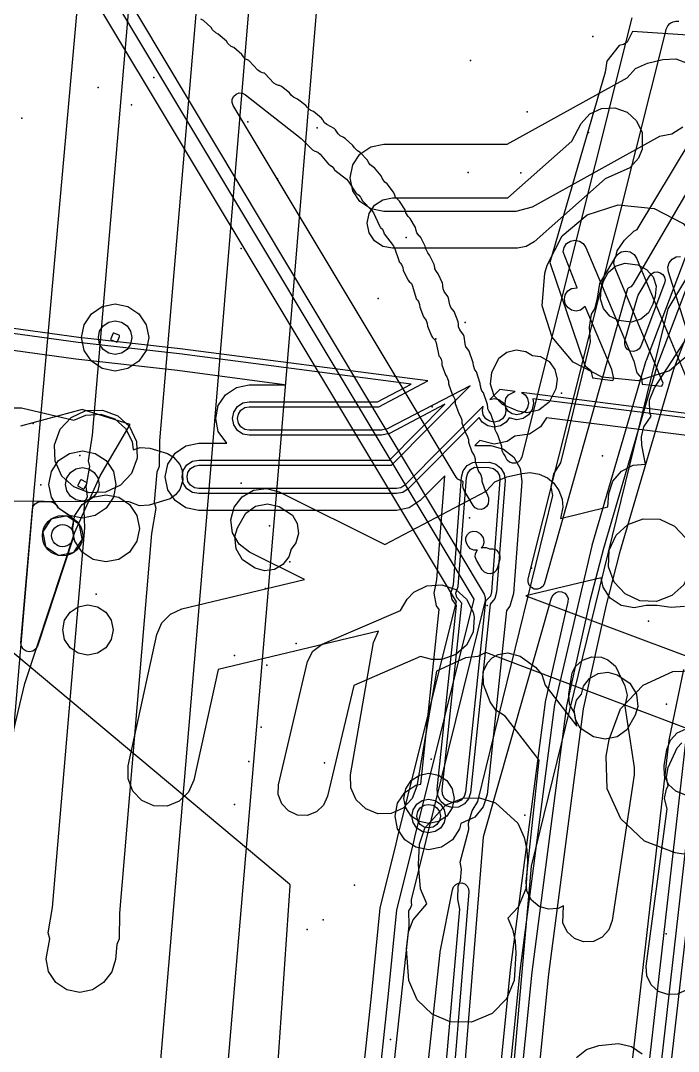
# Model space of a CAD drawing. Header units: metres. Extents: x 8738 to 9560, y -8972 to -7699.
# Drawn here: x 8844.6 to 8883.7, y -8283.7 to -8222.4 of the extents above; entities that cross this region are included whole.
import ezdxf

# ---------------------------------------------------------------- set-up
doc = ezdxf.new("R2010")
doc.units = ezdxf.units.M
for name, color, linetype in [('AI_GREENING_ALLOWED_ZONE', 4, 'Continuous'), ('AI_GREENING_EXCLUSIONS', 1, 'Continuous'), ('AI_GREENING_LAWN', 82, 'Continuous'), ('AI_GREENING_REJECTED', 6, 'Continuous'), ('AI_GREENING_SHRUBS', 92, 'Continuous')]:
    doc.layers.add(name, color=color, linetype=linetype)

# ---------------------------------------------------------------- blocks, each defined once
blk = doc.blocks.new('AI_SHRUB')
for radius in [1, 0.55]:
    blk.add_circle((0, 0), radius)

msp = doc.modelspace()

# ---------------------------------------------------------------- linework, layer by layer
at = {"layer": 'AI_GREENING_ALLOWED_ZONE'}
msp.add_lwpolyline([(8845.55, -8259.616), (8845.446, -8259.794), (8845.279, -8259.916), (8845.078, -8259.959), (8844.876, -8259.918), (8844.708, -8259.799), (8844.602, -8259.622), (8844.577, -8259.417), (8845.253, -8251.472), (8845.302, -8251.294), (8845.413, -8251.146), (8845.571, -8251.048), (8845.753, -8251.015), (8846.287, -8251.016), (8846.522, -8251.076), (8846.702, -8251.239), (8846.791, -8251.373), (8846.86, -8251.442), (8847.468, -8251.848), (8847.461, -8251.858), (8847.567, -8251.934), (8847.674, -8252.135), (8847.681, -8252.362), (8847.641, -8252.567), (8847.641, -8252.663), (8847.691, -8252.915), (8847.675, -8253.169), (8845.55, -8259.616)], close=True, dxfattribs=at)
at = {"layer": 'AI_GREENING_EXCLUSIONS'}
for points in [[(8859.725, -8202.661), (8859.94, -8201.911), (8860.425, -8201.3), (8861.108, -8200.921), (8861.883, -8200.832), (8862.633, -8201.047), (8863.244, -8201.532), (8863.623, -8202.215), (8863.712, -8202.99), (8859.816, -8250.17), (8855.015, -8306.59), (8854.799, -8307.339), (8854.312, -8307.949), (8853.628, -8308.326), (8852.853, -8308.413), (8852.103, -8308.196), (8851.493, -8307.709), (8851.116, -8307.026), (8851.03, -8306.25), (8855.83, -8249.833), (8859.725, -8202.661)], [(8859.725, -8202.661), (8859.94, -8201.911), (8860.425, -8201.3), (8861.108, -8200.921), (8861.883, -8200.832), (8862.633, -8201.047), (8863.244, -8201.532), (8863.623, -8202.215), (8863.712, -8202.99), (8859.816, -8250.17), (8855.015, -8306.59), (8854.799, -8307.339), (8854.312, -8307.949), (8853.628, -8308.326), (8852.853, -8308.413), (8852.103, -8308.196), (8851.493, -8307.709), (8851.116, -8307.026), (8851.03, -8306.25), (8855.83, -8249.833), (8859.725, -8202.661)], [(8846.234, -8202.099), (8846.919, -8201.725), (8847.695, -8201.642), (8848.443, -8201.861), (8849.051, -8202.351), (8849.425, -8203.036), (8849.509, -8203.812), (8845.363, -8250.174), (8843.719, -8269.5), (8843.502, -8270.249), (8843.015, -8270.859), (8842.332, -8271.236), (8841.556, -8271.323), (8840.807, -8271.106), (8840.197, -8270.619), (8839.82, -8269.936), (8839.733, -8269.161), (8841.379, -8249.822), (8845.524, -8203.455), (8845.744, -8202.707), (8846.234, -8202.099)], [(8846.234, -8202.099), (8846.919, -8201.725), (8847.695, -8201.642), (8848.443, -8201.861), (8849.051, -8202.351), (8849.425, -8203.036), (8849.509, -8203.812), (8845.363, -8250.174), (8843.719, -8269.5), (8843.502, -8270.249), (8843.015, -8270.859), (8842.332, -8271.236), (8841.556, -8271.323), (8840.807, -8271.106), (8840.197, -8270.619), (8839.82, -8269.936), (8839.733, -8269.161), (8841.379, -8249.822), (8845.524, -8203.455), (8845.744, -8202.707), (8846.234, -8202.099)], [(8880.671, -8227.852), (8881.235, -8228.364), (8881.569, -8229.065), (8881.569, -8230.047), (8881.342, -8230.589), (8880.83, -8231.153), (8879.361, -8231.808), (8875.128, -8235.569), (8874.664, -8235.85), (8874.131, -8235.948), (8866.69, -8235.948), (8866.116, -8235.834), (8865.63, -8235.508), (8865.304, -8235.022), (8865.19, -8234.448), (8865.304, -8233.874), (8865.63, -8233.387), (8866.116, -8233.062), (8866.69, -8232.948), (8873.561, -8232.948), (8877.369, -8229.566), (8877.934, -8228.523), (8878.446, -8227.959), (8879.147, -8227.625), (8879.935, -8227.586), (8880.671, -8227.852)], [(8876.791, -8235.213), (8878.28, -8233.952), (8880.138, -8233.357), (8882.274, -8233.573), (8884.009, -8234.466), (8885.27, -8235.954), (8885.865, -8237.812), (8885.704, -8239.756), (8885.566, -8240.237), (8884.674, -8241.972), (8883.185, -8243.233), (8881.327, -8243.828), (8879.191, -8243.612), (8877.456, -8242.719), (8876.195, -8241.231), (8875.6, -8239.373), (8875.761, -8237.428), (8875.898, -8236.948), (8876.791, -8235.213)], [(8879.978, -8237.013), (8880.535, -8236.834), (8881.31, -8236.938), (8881.831, -8237.205), (8882.209, -8237.652), (8882.388, -8238.209), (8882.339, -8238.793), (8882.202, -8239.273), (8881.934, -8239.794), (8881.487, -8240.172), (8880.93, -8240.351), (8880.154, -8240.247), (8879.634, -8239.979), (8879.256, -8239.533), (8879.077, -8238.975), (8879.125, -8238.392), (8879.263, -8237.912), (8879.531, -8237.391), (8879.978, -8237.013)], [(8850.182, -8243.262), (8849.417, -8243.11), (8848.768, -8242.676), (8848.334, -8242.027), (8848.182, -8241.262), (8848.334, -8240.497), (8848.768, -8239.848), (8849.417, -8239.414), (8850.182, -8239.262), (8850.947, -8239.414), (8851.596, -8239.848), (8852.03, -8240.497), (8852.182, -8241.262), (8852.03, -8242.027), (8851.596, -8242.676), (8850.947, -8243.11), (8850.182, -8243.262)], [(8849.799, -8242.186), (8849.475, -8241.969), (8849.258, -8241.645), (8849.182, -8241.262), (8849.258, -8240.879), (8849.475, -8240.555), (8849.799, -8240.338), (8850.182, -8240.262), (8850.565, -8240.338), (8850.889, -8240.555), (8851.106, -8240.879), (8851.182, -8241.262), (8851.106, -8241.645), (8850.889, -8241.969), (8850.565, -8242.186), (8850.182, -8242.262), (8849.799, -8242.186)], [(8873.025, -8242.484), (8873.496, -8242.137), (8874.063, -8241.995), (8874.642, -8242.082), (8875.038, -8242.32), (8875.518, -8242.392), (8876.02, -8242.694), (8876.367, -8243.165), (8876.509, -8243.733), (8876.422, -8244.311), (8876.023, -8245.111), (8875.416, -8245.579), (8874.691, -8245.735), (8874.171, -8245.642), (8873.246, -8245.249), (8872.758, -8244.722), (8872.533, -8244.043), (8872.602, -8243.331), (8873.025, -8242.484)], [(8848.438, -8245.611), (8849.424, -8245.572), (8850.341, -8245.913), (8851.04, -8246.56), (8851.449, -8247.442), (8851.488, -8248.428), (8851.147, -8249.345), (8850.5, -8250.044), (8849.618, -8250.453), (8848.632, -8250.492), (8847.715, -8250.151), (8847.016, -8249.504), (8846.607, -8248.622), (8846.568, -8247.636), (8846.909, -8246.719), (8847.556, -8246.02), (8848.438, -8245.611)], [(8848.233, -8252), (8847.468, -8251.848), (8846.819, -8251.414), (8846.385, -8250.765), (8846.233, -8250), (8846.385, -8249.235), (8846.819, -8248.586), (8847.468, -8248.152), (8848.233, -8248), (8848.998, -8248.152), (8849.647, -8248.586), (8850.081, -8249.235), (8850.233, -8250), (8850.081, -8250.765), (8849.647, -8251.414), (8848.998, -8251.848), (8848.233, -8252)], [(8872.474, -8248.685), (8872.85, -8248.79), (8873.157, -8249.03), (8873.349, -8249.37), (8873.396, -8249.757), (8872.896, -8256.417), (8872.792, -8256.793), (8872.522, -8257.117), (8871.342, -8268.343), (8871.226, -8268.715), (8870.976, -8269.015), (8870.631, -8269.197), (8870.242, -8269.233), (8869.87, -8269.117), (8869.57, -8268.867), (8869.388, -8268.522), (8869.352, -8268.133), (8870.502, -8257.198), (8870.251, -8256.851), (8870.175, -8256.468), (8870.322, -8255.979), (8870.804, -8249.563), (8870.908, -8249.187), (8871.149, -8248.879), (8871.488, -8248.688), (8872.474, -8248.685)], [(8847.85, -8250.924), (8847.526, -8250.707), (8847.309, -8250.383), (8847.233, -8250), (8847.309, -8249.617), (8847.526, -8249.293), (8847.85, -8249.076), (8848.233, -8249), (8848.616, -8249.076), (8848.94, -8249.293), (8849.157, -8249.617), (8849.233, -8250), (8849.157, -8250.383), (8848.94, -8250.707), (8848.616, -8250.924), (8848.233, -8251), (8847.85, -8250.924)], [(8872.715, -8249.058), (8872.93, -8249.226), (8873.064, -8249.464), (8873.097, -8249.735), (8872.597, -8256.395), (8872.524, -8256.658), (8872.239, -8256.939), (8871.043, -8268.311), (8870.962, -8268.572), (8870.788, -8268.782), (8870.546, -8268.909), (8870.274, -8268.934), (8870.013, -8268.853), (8869.803, -8268.679), (8869.676, -8268.437), (8869.651, -8268.165), (8870.819, -8257.056), (8870.528, -8256.736), (8870.475, -8256.468), (8870.616, -8256.069), (8871.103, -8249.585), (8871.176, -8249.322), (8871.344, -8249.107), (8871.582, -8248.973), (8872.452, -8248.984), (8872.715, -8249.058)], [(8851.479, -8253.38), (8851.045, -8254.029), (8850.396, -8254.463), (8849.631, -8254.615), (8848.866, -8254.463), (8848.217, -8254.029), (8847.783, -8253.38), (8847.631, -8252.615), (8847.783, -8251.85), (8848.217, -8251.201), (8848.866, -8250.767), (8849.631, -8250.615), (8850.396, -8250.767), (8851.045, -8251.201), (8851.479, -8251.85), (8851.631, -8252.615), (8851.479, -8253.38)], [(8860.736, -8251.825), (8861.026, -8252.334), (8861.099, -8252.914), (8860.944, -8253.479), (8860.661, -8253.844), (8860.533, -8254.312), (8860.174, -8254.774), (8859.665, -8255.064), (8859.085, -8255.137), (8858.52, -8254.982), (8857.773, -8254.491), (8857.38, -8253.833), (8857.312, -8253.094), (8857.465, -8252.59), (8857.965, -8251.717), (8858.546, -8251.295), (8859.247, -8251.153), (8859.946, -8251.305), (8860.736, -8251.825)], [(8881.628, -8252.038), (8882.614, -8252.077), (8883.496, -8252.486), (8884.143, -8253.185), (8884.484, -8254.102), (8884.445, -8255.088), (8884.036, -8255.97), (8883.337, -8256.617), (8882.42, -8256.958), (8881.434, -8256.919), (8880.552, -8256.51), (8879.905, -8255.811), (8879.564, -8254.894), (8879.603, -8253.908), (8880.012, -8253.026), (8880.711, -8252.379), (8881.628, -8252.038)], [(8869.634, -8255.974), (8870.467, -8256.259), (8871.111, -8256.825), (8871.498, -8257.605), (8871.557, -8257.897), (8871.498, -8258.783), (8871.111, -8259.563), (8870.467, -8260.129), (8869.634, -8260.414), (8869.04, -8260.414), (8868.369, -8260.247), (8864.39, -8261.966), (8862.835, -8268.558), (8862.592, -8269.091), (8862.164, -8269.49), (8861.615, -8269.695), (8861.031, -8269.674), (8860.498, -8269.431), (8860.099, -8269.003), (8859.894, -8268.454), (8859.915, -8267.87), (8861.643, -8260.544), (8861.953, -8259.925), (8862.508, -8259.512), (8867.179, -8257.493), (8867.563, -8256.825), (8867.968, -8256.42), (8868.748, -8256.033), (8869.634, -8255.974)], [(8849.621, -8259.722), (8849.134, -8260.047), (8848.56, -8260.161), (8847.986, -8260.047), (8847.499, -8259.722), (8847.174, -8259.235), (8847.06, -8258.661), (8847.174, -8258.087), (8847.499, -8257.6), (8847.986, -8257.275), (8848.56, -8257.161), (8849.134, -8257.275), (8849.621, -8257.6), (8849.946, -8258.087), (8850.06, -8258.661), (8849.946, -8259.235), (8849.621, -8259.722)], [(8872.521, -8262.946), (8872.11, -8261.908), (8872.104, -8261.145), (8872.357, -8260.617), (8872.641, -8260.328), (8872.984, -8260.129), (8873.567, -8260.015), (8874.304, -8260.214), (8875.204, -8260.873), (8875.596, -8261.309), (8875.786, -8261.946), (8877.673, -8264.389), (8877.56, -8263.647), (8877.231, -8263.069), (8877.187, -8262.485), (8877.387, -8261.204), (8877.582, -8260.849), (8878.014, -8260.454), (8878.565, -8260.256), (8879.149, -8260.283), (8879.526, -8260.432), (8879.97, -8260.814), (8880.54, -8261.978), (8880.67, -8262.549), (8880.527, -8263.198), (8881.077, -8266.838), (8881.077, -8267.284), (8879.782, -8275.955), (8879.584, -8276.506), (8879.19, -8276.939), (8878.661, -8277.189), (8878.076, -8277.217), (8877.526, -8277.019), (8877.092, -8276.626), (8876.843, -8276.096), (8876.881, -8275.066), (8876.565, -8275.231), (8875.982, -8275.283), (8875.424, -8275.107), (8874.975, -8274.731), (8874.704, -8274.212), (8874.653, -8273.629), (8875.439, -8266.404), (8873.412, -8263.78), (8872.843, -8263.434), (8872.521, -8262.946)], [(8878.669, -8265.013), (8877.877, -8264.496), (8877.585, -8263.988), (8877.51, -8263.408), (8877.663, -8262.843), (8877.946, -8262.477), (8878.072, -8262.008), (8878.43, -8261.545), (8878.938, -8261.254), (8879.518, -8261.179), (8880.083, -8261.332), (8880.832, -8261.821), (8881.226, -8262.477), (8881.298, -8263.216), (8881.145, -8263.721), (8880.649, -8264.595), (8880.069, -8265.019), (8879.368, -8265.164), (8878.669, -8265.013)], [(8885.848, -8261.165), (8887.67, -8261.855), (8889.091, -8263.192), (8889.893, -8264.97), (8889.953, -8266.92), (8889.789, -8267.898), (8889.099, -8269.72), (8887.762, -8271.141), (8885.984, -8271.943), (8884.034, -8272.003), (8883.53, -8271.918), (8881.708, -8271.228), (8880.287, -8269.891), (8879.485, -8268.113), (8879.425, -8266.163), (8879.589, -8265.185), (8880.279, -8263.363), (8881.616, -8261.942), (8883.394, -8261.14), (8885.344, -8261.08), (8885.848, -8261.165)], [(8885.816, -8264.824), (8886.242, -8265.225), (8886.483, -8265.758), (8886.5, -8266.343), (8886.337, -8267.319), (8886.13, -8267.866), (8885.729, -8268.292), (8885.196, -8268.533), (8884.61, -8268.55), (8884.109, -8268.466), (8883.562, -8268.259), (8883.136, -8267.858), (8882.895, -8267.325), (8882.878, -8266.74), (8883.041, -8265.764), (8883.248, -8265.217), (8883.649, -8264.791), (8884.182, -8264.55), (8884.767, -8264.533), (8885.269, -8264.617), (8885.816, -8264.824)], [(8870.255, -8269.253), (8869.93, -8269.74), (8869.443, -8270.065), (8868.869, -8270.179), (8868.295, -8270.065), (8867.808, -8269.74), (8867.483, -8269.253), (8867.369, -8268.679), (8867.483, -8268.105), (8867.808, -8267.618), (8868.295, -8267.293), (8868.869, -8267.179), (8869.443, -8267.293), (8869.93, -8267.618), (8870.255, -8268.105), (8870.369, -8268.679), (8870.255, -8269.253)], [(8868.308, -8271.398), (8868.619, -8270.451), (8869.857, -8269.078), (8870.887, -8268.671), (8871.881, -8268.644), (8872.83, -8268.944), (8874.155, -8270.155), (8874.541, -8271.011), (8874.696, -8271.73), (8874.735, -8272.447), (8874.641, -8274.073), (8874.188, -8275.157), (8873.564, -8275.802), (8873.842, -8276.461), (8873.998, -8277.181), (8874.037, -8277.897), (8873.943, -8279.524), (8873.49, -8280.607), (8872.634, -8281.484), (8871.402, -8281.999), (8870.133, -8281.983), (8869.05, -8281.529), (8868.173, -8280.674), (8867.675, -8279.524), (8867.53, -8277.624), (8867.659, -8276.626), (8867.921, -8275.902), (8868.745, -8274.964), (8868.373, -8274.073), (8868.24, -8272.62), (8868.308, -8271.398)], [(8868.464, -8270.662), (8868.14, -8270.445), (8867.923, -8270.121), (8867.847, -8269.738), (8867.923, -8269.355), (8868.14, -8269.031), (8868.464, -8268.814), (8868.847, -8268.738), (8869.23, -8268.814), (8869.554, -8269.031), (8869.771, -8269.355), (8869.847, -8269.738), (8869.771, -8270.121), (8869.554, -8270.445), (8869.23, -8270.662), (8868.847, -8270.738), (8868.464, -8270.662)], [(8868.352, -8270.233), (8868.2, -8270.006), (8868.147, -8269.738), (8868.2, -8269.47), (8868.352, -8269.243), (8868.579, -8269.091), (8868.847, -8269.038), (8869.115, -8269.091), (8869.342, -8269.243), (8869.494, -8269.47), (8869.547, -8269.738), (8869.494, -8270.006), (8869.342, -8270.233), (8869.115, -8270.385), (8868.847, -8270.438), (8868.579, -8270.385), (8868.352, -8270.233)]]:
    msp.add_lwpolyline(points, close=True, dxfattribs=at)
for points in [[(8856.336, -8206.154), (8852.824, -8247.416), (8852.811, -8248.943), (8852.665, -8249.277), (8852.59, -8250.167), (8852.514, -8251.06), (8852.601, -8251.412), (8852.356, -8252.922), (8850.434, -8275.507), (8850.421, -8277.034), (8850.276, -8277.369), (8850.2, -8278.261), (8849.983, -8279.011), (8849.486, -8279.64), (8848.837, -8280.074), (8848.072, -8280.226), (8847.307, -8280.074), (8846.658, -8279.64), (8846.224, -8278.991), (8846.072, -8278.226), (8846.29, -8277.032), (8846.203, -8276.679), (8846.448, -8275.169), (8848.37, -8252.584), (8848.34, -8251.555), (8848.383, -8251.057), (8848.383, -8251.057), (8848.528, -8250.723), (8848.462, -8250.134), (8848.68, -8248.94), (8848.592, -8248.588), (8848.838, -8247.077), (8852.351, -8205.816)], [(8856.336, -8206.154), (8852.824, -8247.416), (8852.811, -8248.943), (8852.665, -8249.277), (8852.59, -8250.167), (8852.514, -8251.06), (8852.601, -8251.412), (8852.356, -8252.922), (8850.434, -8275.507), (8850.421, -8277.034), (8850.276, -8277.369), (8850.2, -8278.261), (8849.983, -8279.011), (8849.486, -8279.64), (8848.837, -8280.074), (8848.072, -8280.226), (8847.307, -8280.074), (8846.658, -8279.64), (8846.224, -8278.991), (8846.072, -8278.226), (8846.29, -8277.032), (8846.203, -8276.679), (8846.448, -8275.169), (8848.37, -8252.584), (8848.34, -8251.555), (8848.383, -8251.057), (8848.383, -8251.057), (8848.528, -8250.723), (8848.462, -8250.134), (8848.68, -8248.94), (8848.592, -8248.588), (8848.838, -8247.077), (8852.351, -8205.816)], [(8868.031, -8305.797), (8870.712, -8275.272), (8870.591, -8274.686), (8870.606, -8273.905), (8870.752, -8273.571), (8870.809, -8272.893), (8870.728, -8272.484), (8871.247, -8270.525), (8871.215, -8270.163), (8871.447, -8269.419), (8871.78, -8268.86), (8876.249, -8250.667), (8876.143, -8250.134), (8876.295, -8249.369), (8876.726, -8248.724), (8878.496, -8241.521), (8878.42, -8240.638), (8878.553, -8239.869), (8878.748, -8239.561), (8878.906, -8238.91), (8879.038, -8238.045), (8879.999, -8236.462), (8880.071, -8236.107), (8880.509, -8235.46), (8881.076, -8234.924), (8881.27, -8234.829), (8897.336, -8208.129)], [(8868.031, -8305.797), (8870.712, -8275.272), (8870.591, -8274.686), (8870.606, -8273.905), (8870.752, -8273.571), (8870.809, -8272.893), (8870.728, -8272.484), (8871.247, -8270.525), (8871.215, -8270.163), (8871.447, -8269.419), (8871.78, -8268.86), (8876.249, -8250.667), (8876.143, -8250.134), (8876.295, -8249.369), (8876.726, -8248.724), (8878.496, -8241.521), (8878.42, -8240.638), (8878.553, -8239.869), (8878.748, -8239.561), (8878.906, -8238.91), (8879.038, -8238.045), (8879.999, -8236.462), (8880.071, -8236.107), (8880.509, -8235.46), (8881.076, -8234.924), (8881.27, -8234.829), (8897.336, -8208.129)], [(8951.149, -8236.533), (8932.163, -8226.26), (8931.09, -8225.85), (8930.842, -8225.583), (8928.346, -8224.173), (8927.991, -8224.099), (8927.086, -8223.394), (8901.779, -8208.503), (8883.099, -8239.548), (8874.953, -8272.71), (8872.004, -8306.28)], [(8951.149, -8236.533), (8932.163, -8226.26), (8931.09, -8225.85), (8930.842, -8225.583), (8928.346, -8224.173), (8927.991, -8224.099), (8927.086, -8223.394), (8901.779, -8208.503), (8883.099, -8239.548), (8874.953, -8272.71), (8872.004, -8306.28)], [(8863.195, -8310.96), (8866.461, -8280.319), (8866.952, -8275.32), (8867.939, -8271.365), (8868.026, -8270.993), (8871.567, -8256.818), (8849.625, -8220.282), (8848.019, -8218.71), (8842.803, -8218.208)], [(8862.197, -8310.895), (8865.464, -8280.249), (8865.957, -8275.223), (8866.907, -8271.39), (8867.051, -8270.767), (8870.501, -8256.978), (8848.852, -8220.925), (8847.562, -8219.662), (8842.766, -8219.208)], [(8888.164, -8223.533), (8880.987, -8223.051), (8880.669, -8223.677), (8880.442, -8223.829), (8880.202, -8223.876), (8879.462, -8224.821), (8879.352, -8225.467), (8876.071, -8236.802), (8878.105, -8242.8), (8878.163, -8242.936), (8878.497, -8243.22), (8878.606, -8243.664), (8879.824, -8243.822), (8879.885, -8243.698), (8879.749, -8243.165), (8878.17, -8239.413), (8877.9, -8239.63), (8877.632, -8239.683), (8877.364, -8239.63), (8877.137, -8239.478), (8876.985, -8239.251), (8876.932, -8238.983), (8876.985, -8238.715), (8877.137, -8238.488), (8877.364, -8238.336), (8877.7, -8238.297), (8876.862, -8236.168), (8876.914, -8235.9), (8877.065, -8235.672), (8877.291, -8235.519), (8877.558, -8235.464), (8877.827, -8235.516), (8878.055, -8235.667), (8878.208, -8235.893), (8881.06, -8242.67), (8881.242, -8243.354), (8881.528, -8243.685), (8881.571, -8244.034), (8882.739, -8244.158), (8882.811, -8243.981), (8879.938, -8237.083), (8879.884, -8236.815), (8879.937, -8236.547), (8880.088, -8236.32), (8880.315, -8236.168), (8880.583, -8236.114), (8880.85, -8236.167), (8881.078, -8236.318), (8881.23, -8236.545), (8884.197, -8243.678)], [(8886.433, -8265.355), (8872.26, -8260.006), (8871.788, -8260.236), (8871.041, -8260.322), (8869.324, -8261.115), (8868.141, -8267.963), (8867.861, -8268.691), (8867.323, -8269.257), (8866.61, -8269.574), (8865.83, -8269.594), (8865.102, -8269.313), (8864.536, -8268.776), (8864.219, -8268.062), (8864.2, -8267.282), (8865.561, -8259.399), (8865.857, -8258.724), (8856.314, -8261.006), (8854.872, -8267.594), (8854.56, -8268.309), (8853.998, -8268.851), (8853.271, -8269.136), (8852.491, -8269.121), (8852.491, -8269.121), (8851.776, -8268.808), (8851.235, -8268.246), (8850.95, -8267.52), (8850.965, -8266.739), (8852.674, -8258.925), (8852.965, -8258.242), (8853.485, -8257.712), (8854.163, -8257.408), (8861.464, -8255.662), (8858.178, -8254.033), (8857.56, -8253.557), (8857.171, -8252.88), (8857.071, -8252.106), (8857.275, -8251.353), (8857.751, -8250.735), (8858.428, -8250.346), (8859.202, -8250.246), (8859.955, -8250.449), (8866.249, -8253.569), (8872.265, -8250.396), (8872.787, -8249.855), (8873.503, -8249.544), (8874.415, -8249.345), (8874.899, -8249.3), (8875.432, -8249.388), (8875.922, -8249.616), (8876.296, -8249.927), (8876.61, -8250.366), (8876.795, -8250.873), (8876.84, -8251.357), (8876.698, -8252.019), (8879.526, -8251.343), (8879.583, -8250.543), (8879.821, -8249.799), (8880.326, -8249.204), (8881.02, -8248.847), (8881.767, -8248.786), (8881.539, -8247.655), (8881.52, -8247.169), (8881.665, -8246.569), (8882.091, -8245.931), (8882.017, -8245.757), (8882.007, -8244.977), (8882.296, -8244.252), (8895.626, -8223.746)], [(8883.991, -8228.738), (8883.338, -8229.166), (8882.6, -8229.306), (8875.008, -8233.508), (8874.039, -8233.758), (8866.175, -8233.758), (8865.409, -8233.606), (8864.76, -8233.172), (8864.327, -8232.524), (8864.175, -8231.758), (8864.327, -8230.993), (8864.76, -8230.344), (8865.409, -8229.911), (8866.175, -8229.758), (8873.523, -8229.758), (8880.663, -8225.807), (8881.174, -8225.255), (8881.883, -8224.929), (8882.791, -8224.712), (8882.791, -8224.712), (8883.571, -8224.682), (8884.303, -8224.953)], [(8887.08, -8230.728), (8882.472, -8242.841), (8879.258, -8253.819), (8878.455, -8256.933), (8877.065, -8263.184), (8874.995, -8279.029), (8873.749, -8291.457)], [(8887.995, -8231.136), (8883.42, -8243.161), (8880.223, -8254.08), (8879.426, -8257.172), (8878.051, -8263.352), (8875.989, -8279.144), (8874.745, -8291.546)], [(8885.392, -8244.502), (8883.126, -8237.343), (8883.097, -8237.072), (8883.173, -8236.81), (8883.344, -8236.597), (8883.583, -8236.465), (8883.855, -8236.435)], [(8886.395, -8246.062), (8874.388, -8244.528), (8874.592, -8244.664), (8874.744, -8244.891), (8874.797, -8245.159), (8874.744, -8245.427), (8874.592, -8245.654), (8874.365, -8245.806), (8874.097, -8245.859), (8873.829, -8245.806), (8873.602, -8245.654), (8873.45, -8245.427), (8873.397, -8245.159), (8873.45, -8244.891), (8873.602, -8244.664), (8874.003, -8244.478), (8873.079, -8244.357), (8872.491, -8244.949), (8872.752, -8244.897), (8873.02, -8244.95), (8873.247, -8245.102), (8873.399, -8245.329), (8873.452, -8245.597), (8873.399, -8245.865), (8873.247, -8246.092), (8873.02, -8246.244), (8872.752, -8246.297), (8872.484, -8246.244), (8872.257, -8246.092), (8872.105, -8245.865), (8872.052, -8245.597), (8872.103, -8245.339), (8867.427, -8250.044), (8867.199, -8250.197), (8866.93, -8250.25), (8855.166, -8250.25), (8854.898, -8250.197), (8854.671, -8250.045), (8854.519, -8249.818), (8854.466, -8249.55), (8854.519, -8249.282), (8854.671, -8249.055), (8854.898, -8248.904), (8855.166, -8248.85), (8866.639, -8248.85), (8871.322, -8244.139), (8866.376, -8246.699), (8866.05, -8246.779), (8858.171, -8246.779), (8857.903, -8246.726), (8857.676, -8246.574), (8857.524, -8246.347), (8857.471, -8246.079), (8857.524, -8245.811), (8857.676, -8245.584), (8857.903, -8245.432), (8858.171, -8245.379), (8865.877, -8245.379), (8868.799, -8243.843), (8854.055, -8241.937), (8848.024, -8241.253), (8838.931, -8240.016)], [(8900.572, -8248.084), (8875.049, -8244.916), (8875.097, -8245.159), (8875.021, -8245.542), (8874.804, -8245.866), (8874.48, -8246.083), (8874.097, -8246.159), (8873.64, -8246.033), (8873.459, -8246.304), (8873.135, -8246.521), (8872.752, -8246.597), (8872.369, -8246.521), (8872.045, -8246.304), (8871.853, -8246.016), (8867.639, -8250.255), (8867.314, -8250.474), (8866.93, -8250.55), (8855.166, -8250.55), (8854.783, -8250.474), (8854.458, -8250.257), (8854.242, -8249.933), (8854.166, -8249.55), (8854.242, -8249.168), (8854.458, -8248.843), (8854.783, -8248.626), (8855.166, -8248.55), (8866.514, -8248.55), (8869.815, -8245.23), (8866.515, -8246.964), (8866.05, -8247.079), (8858.171, -8247.079), (8857.788, -8247.003), (8857.464, -8246.786), (8857.247, -8246.462), (8857.171, -8246.079), (8857.247, -8245.696), (8857.464, -8245.372), (8857.788, -8245.155), (8858.171, -8245.079), (8865.803, -8245.079), (8867.801, -8244.029), (8854.017, -8242.234), (8847.984, -8241.55), (8838.892, -8240.314)], [(8886.259, -8247.355), (8875.873, -8246.032), (8875.511, -8246.573), (8874.862, -8247.007), (8873.98, -8247.136), (8873.517, -8247.445), (8872.752, -8247.597), (8871.9, -8247.387), (8871.604, -8247.685), (8872.549, -8247.688), (8873.301, -8247.897), (8873.915, -8248.378), (8874.299, -8249.058), (8874.394, -8249.832), (8873.894, -8256.492), (8873.684, -8257.244), (8873.487, -8257.496), (8872.336, -8268.447), (8872.105, -8269.192), (8871.606, -8269.792), (8870.761, -8270.17), (8870.695, -8270.503), (8870.261, -8271.152), (8869.612, -8271.586), (8868.847, -8271.738), (8868.082, -8271.586), (8867.433, -8271.152), (8866.999, -8270.503), (8866.847, -8269.738), (8866.999, -8268.973), (8867.433, -8268.324), (8868.082, -8267.89), (8868.379, -8267.831), (8869.47, -8257.448), (8869.327, -8257.233), (8869.175, -8256.468), (8869.341, -8255.681), (8869.806, -8249.494), (8868.349, -8250.96), (8867.698, -8251.397), (8866.93, -8251.55), (8855.166, -8251.55), (8854.4, -8251.398), (8853.751, -8250.965), (8853.318, -8250.316), (8853.166, -8249.55), (8853.318, -8248.785), (8853.751, -8248.136), (8854.4, -8247.703), (8855.166, -8247.55), (8856.842, -8247.55), (8856.323, -8246.844), (8856.171, -8246.079), (8856.323, -8245.314), (8856.757, -8244.665), (8857.406, -8244.231), (8858.171, -8244.079), (8860.27, -8244.079), (8853.888, -8243.226), (8847.85, -8242.541), (8838.765, -8241.306)], [(8837.072, -8245.452), (8844.606, -8245.452), (8847.729, -8246.171), (8848.439, -8245.871), (8849.325, -8245.812), (8850.158, -8246.097), (8850.802, -8246.663), (8851.189, -8247.443), (8851.248, -8247.933), (8851.666, -8247.8), (8852.249, -8247.849), (8853.305, -8248.164), (8853.667, -8248.377), (8854.044, -8248.824), (8854.18, -8249.162), (8854.218, -8249.746), (8854.03, -8250.3), (8853.781, -8250.621), (8853.456, -8250.863), (8852.216, -8251.24), (8851.632, -8251.278), (8851.632, -8251.278), (8851.013, -8251.032), (8840.881, -8250.998)], [(8843.935, -8265.51), (8844.811, -8261.855), (8847.786, -8252.833), (8849.281, -8249.483), (8851.079, -8246.442), (8848.214, -8245.534), (8844.543, -8246.53)], [(8884.074, -8257.256), (8883.297, -8257.319), (8882.45, -8257.202), (8881.792, -8257.208), (8881.08, -8257.35), (8880.315, -8257.198), (8879.666, -8256.764), (8879.232, -8256.115), (8879.12, -8255.553), (8874.632, -8256.626), (8890.09, -8262.413)], [(8880.557, -8288.116), (8883.166, -8265.225), (8884.035, -8261.019)], [(8881.556, -8288.167), (8884.159, -8265.339)], [(8884.193, -8280.068), (8883.667, -8280.323), (8883.082, -8280.358), (8882.529, -8280.166), (8882.092, -8279.777), (8881.837, -8279.25), (8881.802, -8278.666), (8883.044, -8269.312), (8882.89, -8268.679), (8883.004, -8268.105), (8883.118, -8267.935), (8883.01, -8267.428), (8883.117, -8266.852), (8883.64, -8265.666), (8883.919, -8265.372)], [(8877.662, -8284.097), (8878.24, -8283.616), (8878.985, -8283.384), (8878.985, -8283.384), (8880.157, -8283.274), (8880.919, -8283.439), (8881.561, -8283.883)]]:
    msp.add_lwpolyline(points, dxfattribs=at)
at = {"layer": 'AI_GREENING_LAWN'}
for points in [[(8842.86, -8217.511), (8848.239, -8218.036), (8848.456, -8218.109), (8848.617, -8218.272), (8848.683, -8218.381), (8849.128, -8218.814), (8849.269, -8218.892), (8849.457, -8219.073), (8849.545, -8219.219), (8850.085, -8219.716), (8850.175, -8219.827), (8872.157, -8256.538), (8872.222, -8256.72), (8872.213, -8256.914), (8867.814, -8274.715), (8867.814, -8274.854), (8867.821, -8275.041), (8867.741, -8275.236), (8867.674, -8275.335), (8867.657, -8275.368), (8867.652, -8275.405), (8867.667, -8276.203), (8867.664, -8276.266), (8863.941, -8310.571)], [(8880.951, -8222.246), (8874.399, -8248.366), (8874.323, -8248.532), (8874.193, -8248.659), (8874.026, -8248.732), (8873.845, -8248.74), (8873.672, -8248.682), (8873.531, -8248.566), (8873.442, -8248.408), (8873.405, -8248.303), (8873.312, -8248.167), (8873.236, -8247.993), (8873.233, -8247.916), (8873.227, -8247.917), (8873.211, -8247.735), (8872.976, -8247.055), (8872.883, -8246.919), (8872.807, -8246.745), (8872.804, -8246.668), (8872.798, -8246.668), (8872.782, -8246.486), (8872.547, -8245.807), (8872.454, -8245.67), (8872.378, -8245.496), (8872.376, -8245.419), (8872.369, -8245.42), (8872.353, -8245.238), (8872.119, -8244.558), (8872.025, -8244.422), (8871.949, -8244.248), (8871.947, -8244.171), (8871.94, -8244.172), (8871.925, -8243.99), (8871.69, -8243.31), (8871.599, -8243.178), (8871.512, -8242.924), (8871.502, -8242.764), (8871.261, -8242.062), (8871.181, -8241.946), (8871.073, -8241.814), (8871.015, -8241.64), (8870.956, -8241.208), (8870.916, -8241.102), (8870.71, -8240.799), (8870.636, -8240.625), (8870.631, -8240.471), (8870.614, -8240.316), (8870.375, -8239.72), (8870.287, -8239.606), (8870.174, -8239.482), (8870.107, -8239.309), (8870.034, -8238.913), (8869.991, -8238.813), (8869.783, -8238.524), (8869.706, -8238.364), (8869.69, -8238.187), (8869.693, -8238.151), (8869.673, -8238.03), (8869.423, -8237.464), (8869.314, -8237.332), (8869.224, -8237.167), (8869.215, -8237.094), (8869.209, -8237.095), (8869.174, -8236.911), (8868.908, -8236.35), (8868.797, -8236.222), (8868.683, -8235.99), (8868.65, -8235.824), (8868.39, -8235.312), (8868.322, -8235.23), (8868.288, -8235.204), (8868.148, -8235.031), (8868.116, -8234.895), (8868.114, -8234.895), (8868.065, -8234.713), (8867.756, -8234.174), (8867.632, -8234.054), (8867.501, -8233.836), (8867.451, -8233.669), (8867.117, -8233.144), (8866.976, -8233.015), (8866.983, -8233.008), (8866.882, -8232.919), (8866.835, -8232.792), (8866.827, -8232.795), (8866.757, -8232.617), (8866.389, -8232.114), (8866.249, -8232.007), (8866.095, -8231.81), (8866.024, -8231.648), (8865.625, -8231.17), (8865.467, -8231.059), (8865.472, -8231.052), (8865.36, -8230.976), (8865.297, -8230.858), (8865.289, -8230.862), (8865.196, -8230.694), (8864.764, -8230.247), (8864.61, -8230.159), (8864.431, -8229.982), (8864.343, -8229.834), (8863.887, -8229.409), (8863.777, -8229.349), (8863.751, -8229.343), (8863.583, -8229.268), (8863.453, -8229.136), (8863.3, -8228.909), (8863.216, -8228.831), (8862.782, -8228.586), (8862.652, -8228.482), (8862.564, -8228.34), (8862.547, -8228.297), (8862.473, -8228.198), (8861.988, -8227.81), (8861.836, -8227.745), (8861.629, -8227.581), (8861.533, -8227.451), (8861.044, -8227.069), (8860.877, -8226.995), (8860.879, -8226.989), (8860.808, -8226.962), (8860.667, -8226.834), (8860.569, -8226.701), (8860.081, -8226.321), (8859.971, -8226.273), (8859.916, -8226.263), (8859.765, -8226.212), (8859.639, -8226.116), (8859.105, -8225.559), (8859.075, -8225.536), (8859.04, -8225.524), (8858.963, -8225.509), (8858.813, -8225.455), (8858.688, -8225.357), (8858.165, -8224.791), (8858.135, -8224.768), (8858.064, -8224.741), (8858.066, -8224.734), (8857.953, -8224.687), (8857.817, -8224.552), (8857.728, -8224.42), (8857.24, -8224.003), (8857.099, -8223.936), (8856.893, -8223.758), (8856.807, -8223.626), (8856.326, -8223.202), (8856.186, -8223.134), (8855.982, -8222.951), (8855.899, -8222.821), (8855.441, -8222.403), (8855.282, -8222.317)], [(8887.717, -8226.642), (8881.008, -8238.104), (8880.889, -8238.241), (8880.729, -8238.327), (8880.712, -8238.333), (8880.692, -8238.372), (8875.749, -8255.875), (8875.662, -8256.048), (8875.516, -8256.174), (8875.332, -8256.235), (8875.139, -8256.223), (8874.966, -8256.138), (8874.837, -8255.993), (8874.773, -8255.811), (8874.783, -8255.618), (8883.021, -8222.866), (8883.092, -8222.706), (8883.215, -8222.581), (8883.277, -8222.537), (8883.413, -8222.468), (8883.564, -8222.444), (8883.747, -8222.443)], [(8859.823, -8285.223), (8860.609, -8273.888), (8860.6, -8273.835), (8860.568, -8273.791), (8802.683, -8225.37)], [(8873.052, -8291.389), (8874.299, -8278.957), (8874.301, -8278.942), (8876.371, -8263.091), (8876.38, -8263.042), (8878.579, -8253.65), (8878.586, -8253.624), (8881.803, -8242.635), (8881.815, -8242.598), (8886.43, -8230.469)], [(8869.006, -8309.467), (8872.117, -8270.983), (8872.135, -8270.886), (8876.174, -8256.739), (8876.262, -8256.568), (8876.406, -8256.443), (8876.588, -8256.381), (8876.779, -8256.392), (8876.953, -8256.474), (8877.082, -8256.616), (8877.149, -8256.796), (8877.143, -8256.987), (8877.143, -8256.987), (8875.787, -8262.943), (8875.783, -8262.966), (8873.703, -8278.881), (8873.703, -8278.888), (8872.448, -8291.401)], [(8882.85, -8288.301), (8885.447, -8265.525)], [(8884.586, -8267.775), (8882.252, -8288.242)], [(8867.719, -8294.75), (8869.538, -8277.851), (8869.544, -8277.809), (8870.261, -8274.115), (8870.332, -8273.94), (8870.461, -8273.803), (8870.633, -8273.724), (8870.821, -8273.715), (8870.999, -8273.775), (8871.142, -8273.897), (8871.23, -8274.064), (8871.251, -8274.251), (8868.504, -8307.482)]]:
    msp.add_lwpolyline(points, dxfattribs=at)
for points in [[(8864.609, -8232.724), (8864.607, -8232.728), (8864.695, -8232.784), (8864.797, -8232.912), (8864.808, -8232.942), (8864.907, -8233.134), (8865.466, -8233.71), (8865.562, -8233.849), (8865.915, -8234.62), (8865.935, -8234.651), (8865.995, -8234.698), (8865.989, -8234.706), (8866.096, -8234.804), (8866.179, -8235.005), (8866.187, -8235.051), (8866.205, -8235.085), (8866.732, -8235.781), (8866.807, -8235.919), (8867.087, -8236.73), (8867.104, -8236.763), (8867.16, -8236.816), (8867.154, -8236.822), (8867.241, -8236.912), (8867.311, -8237.092), (8867.339, -8237.245), (8867.605, -8237.823), (8867.688, -8237.922), (8867.698, -8237.928), (8867.82, -8238.048), (8867.894, -8238.202), (8868.101, -8238.928), (8868.116, -8238.961), (8868.166, -8239.016), (8868.16, -8239.021), (8868.24, -8239.117), (8868.297, -8239.298), (8868.316, -8239.462), (8868.55, -8240.037), (8868.658, -8240.185), (8868.653, -8240.188), (8868.702, -8240.248), (8868.759, -8240.429), (8868.778, -8240.593), (8869.012, -8241.168), (8869.083, -8241.265), (8869.122, -8241.297), (8869.23, -8241.421), (8869.291, -8241.574), (8869.462, -8242.34), (8869.477, -8242.376), (8869.509, -8242.414), (8869.591, -8242.547), (8869.628, -8242.699), (8869.643, -8242.885), (8869.846, -8243.47), (8869.937, -8243.602), (8870.024, -8243.856), (8870.033, -8244.016), (8870.243, -8244.625), (8870.337, -8244.762), (8870.413, -8244.936), (8870.415, -8245.013), (8870.421, -8245.012), (8870.437, -8245.194), (8870.64, -8245.781), (8870.73, -8245.913), (8870.818, -8246.166), (8870.827, -8246.327), (8871.037, -8246.936), (8871.128, -8247.068), (8871.215, -8247.322), (8871.224, -8247.482), (8871.425, -8248.069), (8871.524, -8248.223), (8871.519, -8248.226), (8871.564, -8248.288), (8871.611, -8248.472), (8871.621, -8248.637), (8871.822, -8249.225), (8871.921, -8249.378), (8871.919, -8249.379), (8871.953, -8249.423), (8872.006, -8249.578), (8872.006, -8249.633), (8872.009, -8249.633), (8872.024, -8249.815), (8872.233, -8250.418), (8872.324, -8250.55), (8872.411, -8250.803), (8872.42, -8250.96), (8872.396, -8251.147), (8872.304, -8251.312), (8872.157, -8251.431), (8871.976, -8251.487), (8871.788, -8251.472), (8871.619, -8251.388), (8871.493, -8251.247), (8870.962, -8250.364), (8870.902, -8250.212), (8870.894, -8250.049), (8870.912, -8249.89), (8870.906, -8249.841), (8870.865, -8249.815), (8870.747, -8249.775), (8870.594, -8249.691), (8870.479, -8249.559), (8857.21, -8227.462), (8857.143, -8227.276), (8857.154, -8227.079), (8857.24, -8226.902), (8857.388, -8226.771), (8857.575, -8226.708), (8857.772, -8226.723), (8857.948, -8226.812), (8861.252, -8229.418), (8861.295, -8229.457), (8861.941, -8230.1), (8862.064, -8230.167), (8862.1, -8230.174), (8862.255, -8230.235), (8862.382, -8230.343), (8862.882, -8230.942), (8862.912, -8230.968), (8862.949, -8230.983), (8863.107, -8231.085), (8863.216, -8231.238), (8863.233, -8231.275), (8863.26, -8231.303), (8863.95, -8231.827), (8864.067, -8231.954), (8864.523, -8232.659), (8864.547, -8232.686), (8864.609, -8232.724)], [(8882.791, -8237.514), (8882.891, -8237.669), (8882.927, -8237.851), (8882.895, -8238.032), (8881.488, -8241.766), (8881.389, -8241.928), (8881.236, -8242.041), (8881.052, -8242.088), (8880.864, -8242.064), (8880.698, -8241.971), (8880.579, -8241.823), (8880.523, -8241.641), (8880.54, -8241.452), (8881.281, -8238.855), (8881.331, -8238.739), (8881.996, -8237.604), (8882.117, -8237.464), (8882.28, -8237.378), (8882.464, -8237.357), (8882.642, -8237.405), (8882.791, -8237.514)], [(8850.316, -8241.494), (8850.44, -8241.193), (8850.448, -8241.152), (8850.414, -8241.128), (8850.113, -8241.004), (8850.072, -8240.996), (8850.048, -8241.03), (8849.924, -8241.331), (8849.916, -8241.372), (8849.95, -8241.396), (8850.251, -8241.52), (8850.292, -8241.528), (8850.316, -8241.494)], [(8848.343, -8250.244), (8848.497, -8249.956), (8848.509, -8249.916), (8848.477, -8249.89), (8848.189, -8249.736), (8848.149, -8249.724), (8848.123, -8249.756), (8847.969, -8250.044), (8847.957, -8250.084), (8847.989, -8250.11), (8848.277, -8250.264), (8848.317, -8250.276), (8848.343, -8250.244)], [(8847.285, -8251.88), (8847.238, -8251.88), (8846.434, -8252.04), (8846.391, -8252.058), (8846.358, -8252.09), (8845.903, -8252.772), (8845.885, -8252.815), (8845.885, -8252.861), (8846.045, -8253.666), (8846.063, -8253.708), (8846.096, -8253.741), (8846.777, -8254.197), (8846.82, -8254.214), (8846.867, -8254.214), (8847.671, -8254.055), (8847.714, -8254.037), (8847.747, -8254.004), (8848.202, -8253.322), (8848.22, -8253.279), (8848.22, -8253.233), (8848.06, -8252.429), (8848.042, -8252.386), (8848.009, -8252.353), (8847.328, -8251.898), (8847.285, -8251.88)], [(8872.666, -8253.831), (8872.865, -8253.902), (8873.017, -8254.048), (8873.095, -8254.244), (8873.085, -8254.454), (8872.955, -8254.948), (8872.87, -8255.122), (8872.725, -8255.251), (8872.542, -8255.315), (8872.348, -8255.305), (8872.173, -8255.221), (8872.043, -8255.078), (8871.696, -8254.499), (8871.629, -8254.311), (8871.641, -8254.113), (8871.73, -8253.934), (8871.768, -8253.902), (8871.747, -8253.912), (8871.539, -8253.916), (8871.347, -8253.834), (8871.205, -8253.682), (8871.12, -8253.541), (8871.054, -8253.352), (8871.066, -8253.153), (8871.156, -8252.974), (8871.309, -8252.845), (8871.5, -8252.786), (8871.699, -8252.807), (8871.874, -8252.904), (8871.964, -8252.981), (8872.101, -8253.171), (8872.137, -8253.402), (8872.132, -8253.466), (8872.072, -8253.665), (8871.978, -8253.774), (8872.071, -8253.745), (8872.269, -8253.763), (8872.473, -8253.825), (8872.595, -8253.837), (8872.666, -8253.831)]]:
    msp.add_lwpolyline(points, close=True, dxfattribs=at)
at = {"layer": 'AI_GREENING_REJECTED'}
for p in [(8878.62, -8223.35), (8871.34, -8224.77), (8852.48, -8225.79), (8849.17, -8226.39), (8851.16, -8227.41), (8874.71, -8227.83), (8844.62, -8228.21), (8858.08, -8228.42), (8862.22, -8228.79), (8878.36, -8229.06), (8871.2, -8231.44), (8874.33, -8231.45), (8859.84, -8231.81), (8867.52, -8235.31), (8857.68, -8235.96), (8865.84, -8238.93), (8871.02, -8240.37), (8869.27, -8241.34), (8876.76, -8244.58), (8869.05, -8245.39), (8845.3, -8246.38), (8848.08, -8248.28), (8879.21, -8248.29), (8857.68, -8249.92), (8845.75, -8250.03), (8871.28, -8251.98), (8859.38, -8252.47), (8860.58, -8254.61), (8874.98, -8254.99), (8849.06, -8256.54), (8859.13, -8256.2), (8872.34, -8257.21), (8881.95, -8258.14), (8860.97, -8259.47), (8857.28, -8260.17), (8859.22, -8260.75), (8883.01, -8263.07), (8858.87, -8264.45), (8858.14, -8266.49), (8869, -8266.35), (8862.64, -8266.57), (8857.29, -8269.05), (8874.58, -8269.69), (8864.44, -8273.85), (8862.57, -8275.9), (8861.62, -8276.48), (8883, -8276.74), (8866.58, -8283.03)]:
    msp.add_point(p, dxfattribs=at)

# ---------------------------------------------------------------- block references
at = {"layer": 'AI_GREENING_SHRUBS', "xscale": 1.2, "yscale": 1.2}
msp.add_blockref('AI_SHRUB', (8847.052, -8253.047), dxfattribs=at)

doc.saveas('drawing.dxf')
